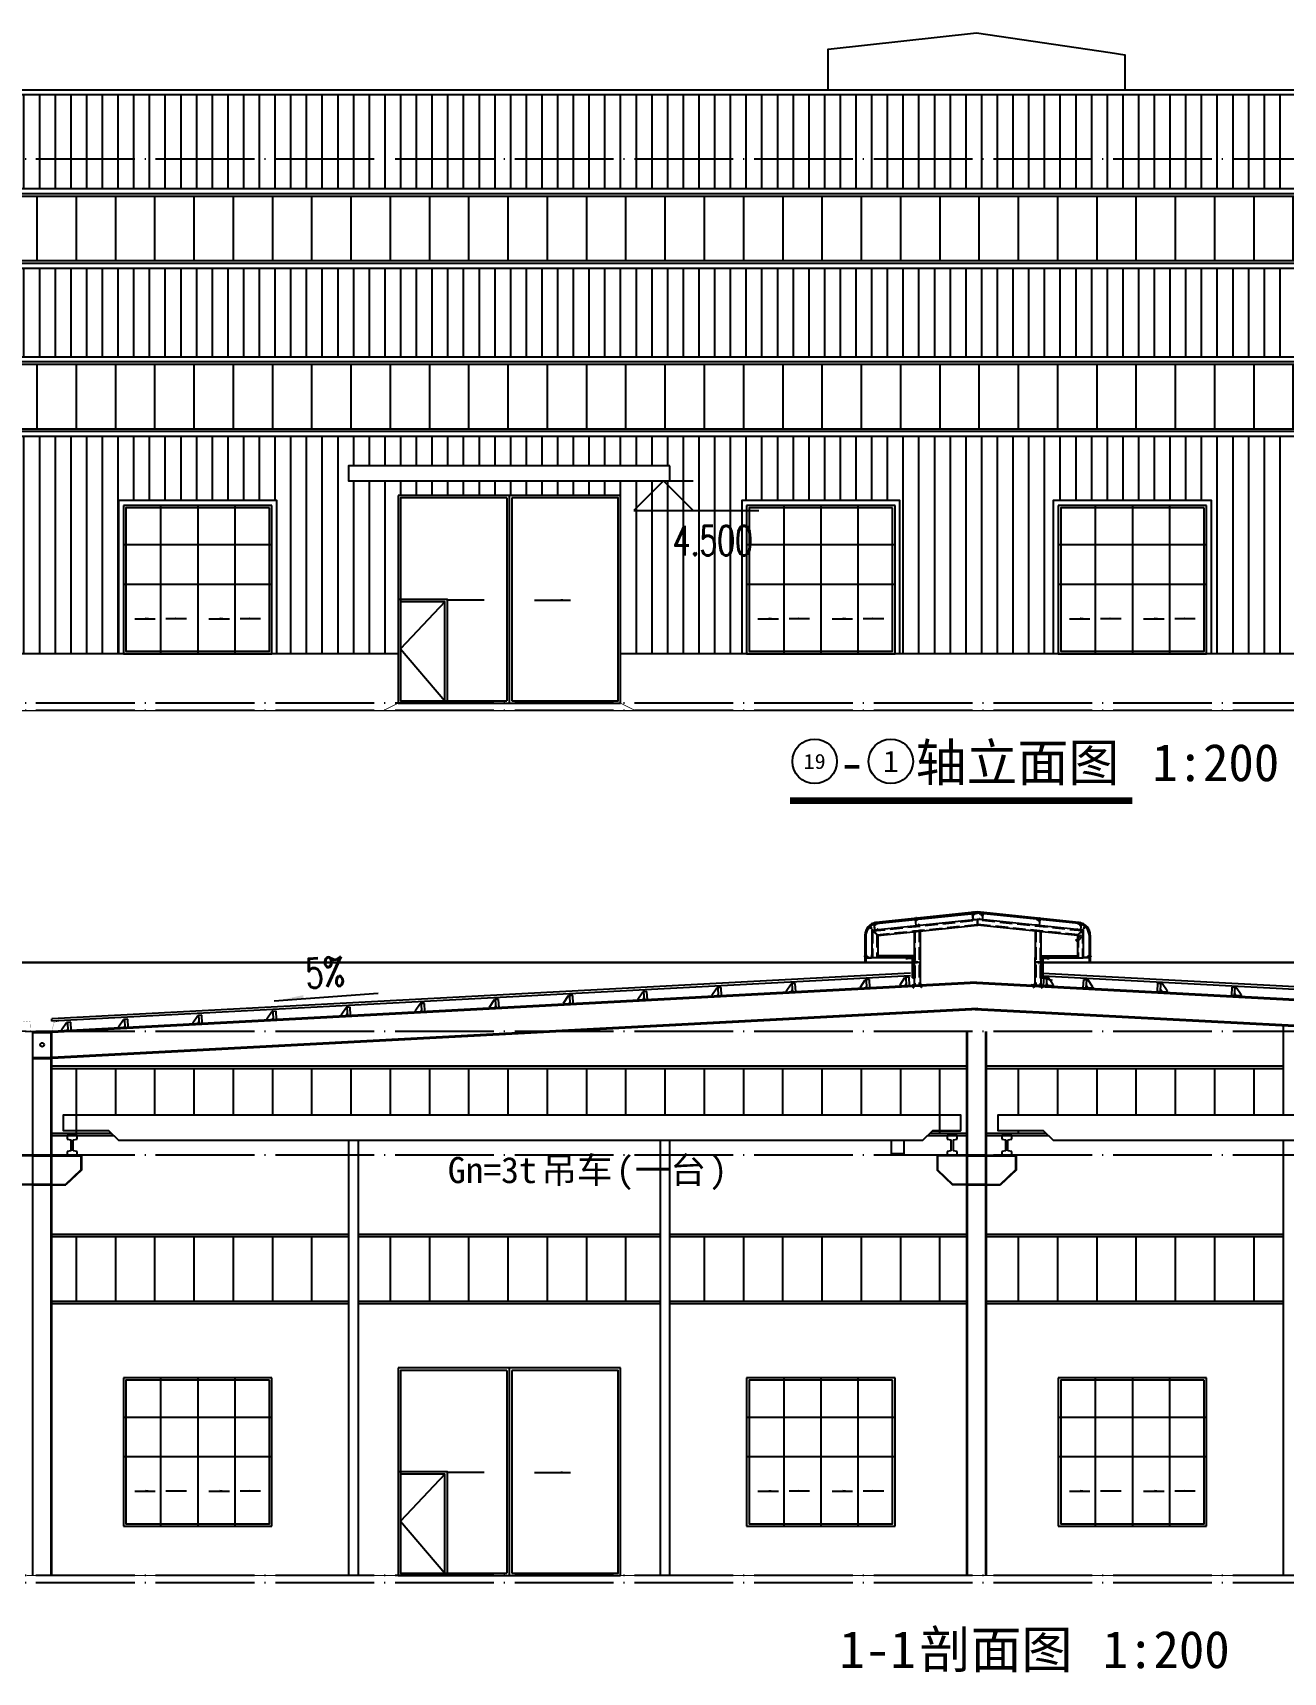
# Model space of a CAD drawing. Extents: x -21908402 to 2288787, y 79687 to 5079726.
# Drawn here: x 2148630 to 2173914, y 140908 to 174062 of the extents above; entities that cross this region are included whole.
import ezdxf
from ezdxf.enums import TextEntityAlignment as Align

# ---------------------------------------------------------------- set-up
doc = ezdxf.new("R2010")
doc.units = 0
doc.header["$LTSCALE"] = 1000
for name, pattern in [('DASH', [0.35, 0.25, -0.1]), ('DASHDOT2', [0.5, 0.3, -0.1, 0, -0.1]), ('DOTE', [2.42, 2, -0.2, 0.02, -0.2]), ('HIDDEN2', [4.7625, 3.175, -1.5875])]:
    doc.linetypes.add(name, pattern=pattern)
doc.layers.get('0').update_dxf_attribs({"linetype": 'CONTINUOUS'})
for name, color, linetype in [('COLUMN', 9, 'CONTINUOUS'), ('DIM_ELEV', 3, 'CONTINUOUS'), ('DIM_SYMB', 3, 'CONTINUOUS'), ('DOTE', 1, 'DOTE'), ('E_LINE', 7, 'CONTINUOUS'), ('PUB_TEXT', 7, 'CONTINUOUS'), ('WINDOW', 94, 'CONTINUOUS'), ('填充', 8, 'CONTINUOUS'), ('彩板', 134, 'CONTINUOUS'), ('拉杆', 5, 'CONTINUOUS'), ('支座', 150, 'CONTINUOUS'), ('文字', 153, 'CONTINUOUS'), ('檩条', 4, 'CONTINUOUS'), ('窗', 144, 'CONTINUOUS'), ('自攻钉', 2, 'CONTINUOUS'), ('螺栓', 211, 'CONTINUOUS'), ('辅助线', 3, 'CONTINUOUS'), ('钢柱', 4, 'CONTINUOUS'), ('钢梁', 3, 'CONTINUOUS')]:
    doc.layers.add(name, color=color, linetype=linetype)
doc.styles.add('_TCH_DIM', font='SIMPLEX', dxfattribs={"bigfont": 'GBCBIG'})
doc.styles.add('_TCH_DYN', font='')
doc.styles.get("Standard").update_dxf_attribs({"font": 'tssdeng.shx', "width": 0.7, "bigfont": 'hztxt.shx'})
doc.styles.add('TSSD_DIMENSION', font='txt.shx', dxfattribs={"width": 0.7, "bigfont": 'hztxt.shx'})
doc.styles.get('_TCH_DYN').set_extended_font_data('SimSun')
pattern_1 = [(135, (-100780.8598, -23111.6093), (-2.65165043, -2.65165043), [])]

# ---------------------------------------------------------------- blocks, each defined once
blk = doc.blocks.new('HHGG')
at = {"layer": 'DIM_SYMB'}
for points in [[(2153849, 173678), (2153649, 173678), (2153649, 173704)], [(2154063, 173678), (2154263, 173678), (2154263, 173704)], [(2155349, 173678), (2155149, 173678), (2155149, 173704)], [(2155563, 173678), (2155763, 173678), (2155763, 173704)]]:
    blk.add_hatch(color=256, dxfattribs=at).paths.add_polyline_path(points)
for points in [[(2153434, 173678), (2153849, 173678)], [(2154478, 173678), (2154063, 173678)], [(2154934, 173678), (2155349, 173678)], [(2155978, 173678), (2155563, 173678)]]:
    blk.add_lwpolyline(points, dxfattribs=at)
at = {"layer": 'WINDOW'}
for p, q in [((2153206, 175969), (2156206, 175969)), ((2153206, 172969), (2153206, 175969)), ((2153956, 175969), (2153956, 172969)), ((2154706, 175969), (2154706, 172969)), ((2155456, 175969), (2155456, 172969)), ((2156206, 175969), (2156206, 172969)), ((2153206, 175169), (2156206, 175169)), ((2153206, 174369), (2156206, 174369)), ((2156206, 172969), (2153206, 172969))]:
    blk.add_line(p, q, dxfattribs=at)
blk.add_lwpolyline([(2153256, 175919), (2156156, 175919), (2156156, 173019), (2153256, 173019)], close=True, dxfattribs=at)
blk = doc.blocks.new('M4542')
at = {"layer": 'DIM_SYMB'}
for points in [[(2318366, 166331), (2318566, 166331), (2318566, 166357)], [(2320839, 166331), (2320639, 166331), (2320639, 166357)]]:
    blk.add_hatch(color=256, dxfattribs=at).paths.add_polyline_path(points)
blk.add_lwpolyline([(2318303, 166297), (2317403, 165349), (2318303, 164297)])
for points in [[(2319094, 166331), (2318366, 166331)], [(2320111, 166331), (2320839, 166331)]]:
    blk.add_lwpolyline(points, dxfattribs=at)
at = {"layer": 'WINDOW'}
for p, q in [((2321853, 168447), (2317353, 168447)), ((2317353, 168447), (2317353, 164247)), ((2319603, 168447), (2319603, 164247)), ((2321853, 164247), (2321853, 168447)), ((2319553, 168397), (2319553, 164297)), ((2319653, 168397), (2319653, 164297)), ((2317353, 164247), (2321853, 164247))]:
    blk.add_line(p, q, dxfattribs=at)
for points in [[(2319553, 168397), (2317403, 168397), (2317403, 164297), (2319553, 164297)], [(2319653, 164297), (2321803, 164297), (2321803, 168397), (2319653, 168397)]]:
    blk.add_lwpolyline(points, dxfattribs=at)
for points in [[(2317353, 164247), (2318353, 164247), (2318353, 166347), (2317353, 166347)], [(2317403, 164297), (2318303, 164297), (2318303, 166297), (2317403, 166297)]]:
    blk.add_lwpolyline(points, close=True, dxfattribs=at)
blk = doc.blocks.new('螺栓')
at = {"layer": '螺栓'}
h = blk.add_hatch(dxfattribs=at)
h.set_pattern_fill('ANSI31', color=256, scale=30, angle=90, style=0)
h.set_pattern_definition(pattern_1)
h.paths.add_polyline_path([(43, 21), (49, 21), (62, 30), (43, 30)])
h = blk.add_hatch(dxfattribs=at)
h.set_pattern_fill('ANSI31', color=256, scale=30, angle=90, style=0)
h.set_pattern_definition(pattern_1)
h.paths.add_polyline_path([(43, 0), (43, -21), (49, -21), (62, -30), (172, -30), (172, 0)])
h.paths.add_polyline_path([(172, 0), (172, 30), (62, 30), (49, 21), (43, 21), (43, 0)])
h = blk.add_hatch(dxfattribs=at)
h.set_pattern_fill('ANSI31', color=256, scale=30, angle=90, style=0)
h.set_pattern_definition(pattern_1)
h.paths.add_polyline_path([(49, -21), (43, -21), (43, -30), (62, -30)])
at = {"layer": '螺栓', "color": 1, "linetype": 'DASHDOT2'}
blk.add_line((256, 0), (-89, 0), dxfattribs=at)
at = {"layer": '螺栓', "color": 3}
for p, q in [((-62, 30), (-71, 21)), ((-71, -21), (-71, 21)), ((-62, 30), (-62, -30)), ((0, 30), (-62, 30)), ((0, -51), (0, 51)), ((9, 60), (38, 60)), ((9, 30), (38, 30)), ((38, -60), (38, 60)), ((38, 45), (40, 45)), ((43, -42), (43, 42)), ((49, 21), (62, 30)), ((172, -42), (172, 42)), ((177, 45), (175, 45)), ((177, -60), (177, 60)), ((206, 60), (177, 60)), ((206, 30), (177, 30)), ((215, -51), (215, 51)), ((-71, -21), (-62, -30)), ((0, -30), (-62, -30)), ((9, -30), (38, -30)), ((9, -60), (38, -60)), ((38, -45), (40, -45)), ((49, -21), (62, -30)), ((177, -45), (175, -45)), ((206, -30), (177, -30)), ((206, -60), (177, -60))]:
    blk.add_line(p, q, dxfattribs=at)
at = {"layer": '螺栓', "color": 3, "linetype": 'HIDDEN2'}
for p, q in [((49, 21), (-62, 21)), ((49, -21), (-62, -21))]:
    blk.add_line(p, q, dxfattribs=at)
at = {"layer": '螺栓', "color": 132}
for p, q in [((172, 30), (9, 30)), ((172, -30), (9, -30))]:
    blk.add_line(p, q, dxfattribs=at)
at = {"layer": '螺栓', "color": 3}
for centre, radius, start, end in [((9, 51), 9, 90, 180), ((9, 39), 9, 180, 270), ((9, 21), 9, 90, 180), ((40, 42), 3, 0, 90), ((175, 42), 3, 90, 180), ((206, 51), 9, 0, 90), ((206, 39), 9, 270, 0), ((206, 21), 9, 0, 90), ((9, -21), 9, 180, 270), ((9, -39), 9, 90, 180), ((9, -51), 9, 180, 270), ((40, -42), 3, 270, 0), ((175, -42), 3, 180, 270), ((206, -21), 9, 270, 0), ((206, -39), 9, 0, 90), ((206, -51), 9, 270, 0)]:
    blk.add_arc(centre, radius, start, end, dxfattribs=at)
at = {"layer": '螺栓', "color": 3, "text_generation_flag": 4, "flags": 9}
for tag in ['YSIZE', 'XSIZE']:
    blk.add_attdef(tag, (177, 0), '', height=1.5, rotation=180, dxfattribs=at)
blk = doc.blocks.new('C150')
for p, q in [((0, 143), (0, 7)), ((2, 143), (2, 7)), ((7, 150), (68, 150)), ((7, 148), (68, 148)), ((7, 2), (68, 2)), ((7, 0), (68, 0)), ((73, 143), (73, 130)), ((73, 130), (75, 130)), ((73, 20), (73, 7)), ((73, 20), (75, 20)), ((75, 143), (75, 130)), ((75, 20), (75, 7))]:
    blk.add_line(p, q)
for centre, radius, start, end in [((7, 143), 7, 90, 180), ((7, 7), 7, 180, 270), ((7, 143), 5, 90, 180), ((7, 7), 5, 180, 270), ((68, 143), 7, 0, 90), ((68, 143), 5, 0, 90), ((68, 7), 7, 270, 0), ((68, 7), 5, 270, 0)]:
    blk.add_arc(centre, radius, start, end)
blk = doc.blocks.new('自攻钉')
at = {"layer": '自攻钉'}
for p, q in [((-63, 13), (-63, 0)), ((63, 13), (-63, 13)), ((-63, 0), (63, 0)), ((-51, 57), (-51, 13)), ((51, 57), (-51, 57)), ((-25, 13), (-25, 57)), ((-25, 0), (-25, -81)), ((25, 57), (25, 13)), ((25, 0), (25, -81)), ((51, 13), (51, 57)), ((63, 0), (63, 13)), ((-25, -81), (-19, -87)), ((-19, -87), (-25, -94)), ((-25, -94), (-19, -100)), ((-19, -100), (-25, -106)), ((-25, -106), (-19, -113)), ((-19, -113), (-25, -119)), ((-25, -119), (-19, -125)), ((-19, -125), (-25, -132)), ((-25, -132), (-19, -138)), ((-19, -138), (-25, -144)), ((-25, -144), (-19, -151)), ((-19, -151), (-25, -157)), ((-25, -157), (-19, -163)), ((-19, -163), (-25, -170)), ((-25, -170), (-19, -176)), ((-19, -176), (-25, -182)), ((-25, -182), (-19, -189)), ((-19, -189), (-25, -195)), ((-25, -195), (-19, -201)), ((-19, -201), (-25, -208)), ((-25, -208), (-19, -214)), ((-19, -214), (-25, -220)), ((-25, -220), (-19, -227)), ((-19, -227), (-25, -233)), ((-25, -233), (-19, -239)), ((-19, -239), (-25, -246)), ((-25, -246), (-19, -252)), ((-19, -252), (-25, -258)), ((-25, -258), (-19, -265)), ((-19, -265), (-25, -271)), ((-25, -271), (-19, -277)), ((-19, -277), (-25, -284)), ((-25, -284), (-19, -290)), ((-19, -290), (-25, -296)), ((-25, -296), (-19, -303)), ((-19, -303), (-25, -309)), ((-25, -309), (-19, -315)), ((-19, -315), (-25, -322)), ((-25, -322), (-19, -328)), ((-19, -328), (-25, -334)), ((-25, -334), (-19, -341)), ((-19, -341), (-25, -347)), ((-25, -347), (-19, -353)), ((-19, -353), (-25, -360)), ((-25, -360), (-19, -366)), ((-19, -366), (-25, -372)), ((-25, -372), (-19, -379)), ((-19, -379), (-25, -385)), ((-25, -385), (-19, -391)), ((-19, -391), (-25, -398)), ((-25, -398), (-19, -404)), ((-19, -404), (-25, -410)), ((-25, -410), (-19, -417)), ((-19, -417), (-25, -423)), ((-25, -423), (-19, -429)), ((-19, -429), (-25, -436)), ((-25, -436), (-19, -442)), ((-19, -442), (-25, -448)), ((-25, -448), (-19, -455)), ((-19, -455), (-25, -461)), ((-25, -461), (-19, -467)), ((-19, -467), (-25, -473)), ((-25, -473), (-19, -480)), ((-19, -480), (-25, -486)), ((-25, -486), (-19, -492)), ((-19, -492), (-25, -499)), ((0, -526), (-25, -499)), ((0, -526), (25, -499)), ((25, -81), (19, -87)), ((19, -87), (25, -94)), ((25, -94), (19, -100)), ((19, -100), (25, -106)), ((25, -106), (19, -113)), ((19, -113), (25, -119)), ((25, -119), (19, -125)), ((19, -125), (25, -132)), ((25, -132), (19, -138)), ((19, -138), (25, -144)), ((25, -144), (19, -151)), ((19, -151), (25, -157)), ((25, -157), (19, -163)), ((19, -163), (25, -170)), ((25, -170), (19, -176)), ((19, -176), (25, -182)), ((25, -182), (19, -189)), ((19, -189), (25, -195)), ((25, -195), (19, -201)), ((19, -201), (25, -208)), ((25, -208), (19, -214)), ((19, -214), (25, -220)), ((25, -220), (19, -227)), ((19, -227), (25, -233)), ((25, -233), (19, -239)), ((19, -239), (25, -246)), ((25, -246), (19, -252)), ((19, -252), (25, -258)), ((25, -258), (19, -265)), ((19, -265), (25, -271)), ((25, -271), (19, -277)), ((19, -277), (25, -284)), ((25, -284), (19, -290)), ((19, -290), (25, -296)), ((25, -296), (19, -303)), ((19, -303), (25, -309)), ((25, -309), (19, -315)), ((19, -315), (25, -322)), ((25, -322), (19, -328)), ((19, -328), (25, -334)), ((25, -334), (19, -341)), ((19, -341), (25, -347)), ((25, -347), (19, -353)), ((19, -353), (25, -360)), ((25, -360), (19, -366)), ((19, -366), (25, -372)), ((25, -372), (19, -379)), ((19, -379), (25, -385)), ((25, -385), (19, -391)), ((19, -391), (25, -398)), ((25, -398), (19, -404)), ((19, -404), (25, -410)), ((25, -410), (19, -417)), ((19, -417), (25, -423)), ((25, -423), (19, -429)), ((19, -429), (25, -436)), ((25, -436), (19, -442)), ((19, -442), (25, -448)), ((25, -448), (19, -455)), ((19, -455), (25, -461)), ((25, -461), (19, -467)), ((19, -467), (25, -473)), ((25, -473), (19, -480)), ((19, -480), (25, -486)), ((25, -486), (19, -492)), ((19, -492), (25, -499))]:
    blk.add_line(p, q, dxfattribs=at)
at = {"layer": '自攻钉', "color": 1}
for p, q in [((-25, -94), (25, -94)), ((-25, -106), (25, -106)), ((-25, -119), (25, -119)), ((-25, -132), (25, -132)), ((-25, -144), (25, -144)), ((-25, -157), (25, -157)), ((-25, -170), (25, -170)), ((-25, -182), (25, -182)), ((-25, -195), (25, -195)), ((-25, -208), (25, -208)), ((-25, -220), (25, -220)), ((-25, -233), (25, -233)), ((-25, -246), (25, -246)), ((-25, -258), (25, -258)), ((-25, -271), (25, -271)), ((-25, -284), (25, -284)), ((-25, -296), (25, -296)), ((-25, -309), (25, -309)), ((-25, -322), (25, -322)), ((-25, -334), (25, -334)), ((-25, -347), (25, -347)), ((-25, -360), (25, -360)), ((-25, -372), (25, -372)), ((-25, -385), (25, -385)), ((-25, -398), (25, -398)), ((-25, -410), (25, -410)), ((-25, -423), (25, -423)), ((-25, -436), (25, -436)), ((-25, -448), (25, -448)), ((-25, -461), (25, -461)), ((-25, -473), (25, -473)), ((-25, -486), (25, -486)), ((-25, -499), (25, -499)), ((-19, -87), (19, -87)), ((-19, -100), (19, -100)), ((-19, -113), (19, -113)), ((-19, -125), (19, -125)), ((-19, -138), (19, -138)), ((-19, -151), (19, -151)), ((-19, -163), (19, -163)), ((-19, -176), (19, -176)), ((-19, -189), (19, -189)), ((-19, -201), (19, -201)), ((-19, -214), (19, -214)), ((-19, -227), (19, -227)), ((-19, -239), (19, -239)), ((-19, -252), (19, -252)), ((-19, -265), (19, -265)), ((-19, -277), (19, -277)), ((-19, -290), (19, -290)), ((-19, -303), (19, -303)), ((-19, -315), (19, -315)), ((-19, -328), (19, -328)), ((-19, -341), (19, -341)), ((-19, -353), (19, -353)), ((-19, -366), (19, -366)), ((-19, -379), (19, -379)), ((-19, -391), (19, -391)), ((-19, -404), (19, -404)), ((-19, -417), (19, -417)), ((-19, -429), (19, -429)), ((-19, -442), (19, -442)), ((-19, -455), (19, -455)), ((-19, -467), (19, -467)), ((-19, -480), (19, -480)), ((-19, -492), (19, -492)), ((0, -526), (-16, -499)), ((0, -526), (-7, -499)), ((0, -526), (7, -499)), ((0, -526), (16, -499))]:
    blk.add_line(p, q, dxfattribs=at)
at = {"layer": '自攻钉'}
for centre, start, end in [((-44, 38), 0, 90), ((44, 38), 90, 180)]:
    blk.add_arc(centre, 19, start, end, dxfattribs=at)
blk = doc.blocks.new('_OPEN30')
at = {"color": 0, "linetype": 'BYBLOCK'}
for p, q in [((-1, 0.27), (0, 0)), ((0, 0), (-1, -0.27)), ((0, 0), (-1, 0))]:
    blk.add_line(p, q, dxfattribs=at)
blk = doc.blocks.new('GHH')
for points in [[(1638125, -2313633), (1638125, -2313612), (1638233, -2313612), (1638234, -2314003)], [(1640934, -2313633), (1640934, -2313612), (1640827, -2313612), (1640825, -2314003)], [(1640827, -2313612), (1640861, -2313612), (1640934, -2313612), (1640934, -2313633)]]:
    blk.add_lwpolyline(points)
at = {"color": 0, "linetype": 'BYBLOCK', "ltscale": 50}
for p in [(1637390, -2312984), (1641669, -2312984)]:
    blk.add_point(p, dxfattribs=at)
at = {"layer": '彩板'}
for p, q in [((1637517, -2312901), (1639530, -2312693)), ((1637520, -2312924), (1639530, -2312717)), ((1641542, -2312901), (1639530, -2312693)), ((1641539, -2312924), (1639530, -2312717)), ((1637291, -2313156), (1637291, -2313680)), ((1637315, -2313049), (1637315, -2313680)), ((1641745, -2313049), (1641745, -2313680)), ((1641768, -2313156), (1641768, -2313680)), ((1637291, -2313680), (1637315, -2313680)), ((1641768, -2313680), (1641745, -2313680)), ((1638254, -2314003), (1638254, -2314018)), ((1640806, -2314003), (1640806, -2314018))]:
    blk.add_line(p, q, dxfattribs=at)
at = {"layer": '彩板', "color": 101}
for p, q in [((1638271, -2313686), (1638234, -2314003)), ((1638346, -2313686), (1638271, -2313686)), ((1638344, -2313705), (1638344, -2313705)), ((1638344, -2313705), (1638344, -2313705)), ((1640714, -2313686), (1640789, -2313686)), ((1640715, -2313705), (1640715, -2313705)), ((1640715, -2313705), (1640715, -2313705)), ((1640827, -2313604), (1640825, -2314003)), ((1640825, -2314003), (1641010, -2314045))]:
    blk.add_line(p, q, dxfattribs=at)
at = {"layer": '彩板'}
for centre, radius, start, end in [((1637548, -2313156), 256, 96.8428, 180), ((1637548, -2313156), 233, 96.8428, 180), ((1641511, -2313156), 233, 0, 83.1572), ((1641511, -2313156), 233, 0, 83.1572), ((1641511, -2313156), 256, 0, 83.1572), ((1641511, -2313156), 256, 0, 83.1572)]:
    blk.add_arc(centre, radius, start, end, dxfattribs=at)
at = {"layer": '拉杆'}
for p, q in [((1637834, -2314173), (1637835, -2314173)), ((1637835, -2314173), (1637838, -2314173)), ((1637838, -2314172), (1637838, -2314173)), ((1637840, -2314172), (1637841, -2314173)), ((1637841, -2314173), (1637844, -2314172)), ((1637844, -2314172), (1637844, -2314172)), ((1641215, -2314172), (1641216, -2314172)), ((1641218, -2314173), (1641216, -2314172)), ((1641219, -2314172), (1641218, -2314173)), ((1641221, -2314172), (1641222, -2314173)), ((1641224, -2314173), (1641222, -2314173)), ((1641225, -2314173), (1641224, -2314173))]:
    blk.add_line(p, q, dxfattribs=at)
at = {"layer": '支座'}
for points in [[(1638459, -2314155), (1638202, -2314171), (1638202, -2314157), (1638459, -2314141), (1638459, -2314155)], [(1640600, -2314155), (1640857, -2314171), (1640857, -2314157), (1640600, -2314141), (1640600, -2314155)]]:
    blk.add_lwpolyline(points, close=True, dxfattribs=at)
at = {"layer": '窗', "ltscale": 0.1}
for q in [(1637517, -2312901), (1641542, -2312901)]:
    blk.add_line((1639530, -2312693), q, dxfattribs=at)
at = {"layer": '辅助线'}
for p, q in [((1637548, -2313156), (1637421, -2313019)), ((1641511, -2313156), (1641638, -2313019))]:
    blk.add_line(p, q, dxfattribs=at)
at = {"layer": '钢柱'}
for p, q in [((1638272, -2313056), (1638272, -2314153)), ((1638388, -2313042), (1638389, -2314145)), ((1640671, -2313042), (1640670, -2314145)), ((1640788, -2313056), (1640788, -2314153))]:
    blk.add_line(p, q, dxfattribs=at)
at = {"layer": '钢柱', "linetype": 'DASH'}
for p, q in [((1638287, -2313054), (1638287, -2314152)), ((1638373, -2313044), (1638373, -2314146)), ((1640687, -2313044), (1640686, -2314146)), ((1640772, -2313054), (1640772, -2314152))]:
    blk.add_line(p, q, dxfattribs=at)
at = {"layer": '钢梁'}
for p, q in [((1637431, -2313056), (1639530, -2312838)), ((1641628, -2313056), (1639530, -2312838)), ((1639530, -2312838), (1639530, -2312955)), ((1639530, -2312955), (1639530, -2312838)), ((1639530, -2312955), (1639530, -2312838)), ((1637431, -2313056), (1637431, -2313603)), ((1637548, -2313160), (1637431, -2313056)), ((1637548, -2313160), (1639530, -2312955)), ((1637548, -2313160), (1637548, -2313603)), ((1641511, -2313160), (1639530, -2312955)), ((1641511, -2313160), (1641628, -2313056)), ((1641511, -2313160), (1641511, -2313603)), ((1641628, -2313056), (1641628, -2313603)), ((1637548, -2313603), (1637431, -2313603)), ((1638272, -2313564), (1637548, -2313564)), ((1638272, -2313605), (1637548, -2313603)), ((1638272, -2313605), (1637645, -2313603)), ((1640788, -2313564), (1641511, -2313564)), ((1640788, -2313605), (1641511, -2313603)), ((1640788, -2313605), (1641514, -2313603)), ((1641511, -2313603), (1641628, -2313603))]:
    blk.add_line(p, q, dxfattribs=at)
at = {"layer": '钢梁', "linetype": 'DASH'}
for p, q in [((1637447, -2313070), (1639530, -2312853)), ((1641612, -2313070), (1639530, -2312853)), ((1637447, -2313070), (1637447, -2313603)), ((1637532, -2313146), (1639530, -2312939)), ((1637532, -2313146), (1637532, -2313603)), ((1641527, -2313146), (1639530, -2312939)), ((1641527, -2313146), (1641527, -2313603)), ((1641612, -2313070), (1641612, -2313603)), ((1638272, -2313594), (1637548, -2313594)), ((1640788, -2313594), (1641511, -2313594))]:
    blk.add_line(p, q, dxfattribs=at)
for p in [(1637548, -2313156), (1639530, -2312955), (1641511, -2313156)]:
    blk.add_point(p, dxfattribs=at)
at = {"layer": '檩条', "ltscale": 50, "yscale": 0.7710029217414558, "zscale": 0.771002921304}
for p, xscale, rotation in [((1638306, -2312958), 0.771002921592354, 6.842773414005274), ((1639439, -2312849), 0.771002921592354, 6.842773414005274), ((1637486, -2313049), 0.771002921592354, 6.842773414005274), ((1637431, -2313601), 0.7710029217414558, 90), ((1641629, -2313601), -0.7710029217414558, 270), ((1640672, -2313689), 0.7710029217414558, 270)]:
    blk.add_blockref('C150', p, dxfattribs=dict(at, xscale=xscale, rotation=rotation))
at = {"layer": '檩条', "ltscale": 50, "extrusion": (0, 0, -1), "yscale": 0.7710029217414558, "zscale": -0.771002921304}
for p, xscale, rotation in [((-1639620, -2312849), 0.771002921592354, 6.842773414005274), ((-1640755, -2312960), 0.771002921592354, 6.842773414005275), ((-1641573, -2313049), 0.771002921592354, 6.842773414005274), ((-1641629, -2313601), 0.7710029217414558, 90), ((-1638387, -2313689), 0.7710029217414558, 270)]:
    blk.add_blockref('C150', p, dxfattribs=dict(at, xscale=xscale, rotation=rotation))
at = {"layer": '自攻钉', "yscale": 0.1087799998931587, "zscale": 0.10878}
for p, xscale, rotation in [((1638311, -2312813), 0.1087800001548942, 4.884019696281012), ((1639444, -2312705), 0.1087800001548942, 4.884019696281012), ((1637491, -2312905), 0.1087800001548942, 4.884019696281012), ((1637290, -2313573), 0.1087799998931587, 90), ((1641770, -2313573), -0.1087799998931587, 270)]:
    blk.add_blockref('自攻钉', p, dxfattribs=dict(at, xscale=xscale, rotation=rotation))
at = {"layer": '自攻钉', "extrusion": (0, 0, -1), "yscale": 0.1087799998931587, "zscale": -0.10878}
for p, xscale, rotation in [((-1639615, -2312705), 0.1087800001548942, 4.884019696281012), ((-1640750, -2312816), 0.1087800001548942, 4.884019696281012), ((-1641568, -2312905), 0.1087800001548942, 4.884019696281012), ((-1641770, -2313573), 0.1087799998931587, 90)]:
    blk.add_blockref('自攻钉', p, dxfattribs=dict(at, xscale=xscale, rotation=rotation))
at = {"layer": '自攻钉', "xscale": 0.05438999994657934, "yscale": 0.05439000017940998, "zscale": 0.05438999999999992}
blk.add_blockref('自攻钉', (1638310, -2313686), dxfattribs=at)
at = {"layer": '自攻钉', "extrusion": (0, 0, -1), "xscale": 0.05438999994657934, "yscale": 0.05439000017940998, "zscale": -0.05438999999999992}
blk.add_blockref('自攻钉', (-1640749, -2313686), dxfattribs=at)
at = {"layer": '螺栓', "xscale": 0.1864800001462019, "yscale": 0.1864800001494586, "zscale": 0.1864799999999998, "rotation": 94.92614136749906}
for p in [(1638255, -2314187), (1638412, -2314176)]:
    blk.add_blockref('螺栓', p, dxfattribs=at)
at = {"layer": '螺栓', "extrusion": (0, 0, -1), "xscale": 0.1864800001462019, "yscale": 0.1864800001494586, "zscale": -0.1864799999999998, "rotation": 94.92614136749906}
for p in [(-1640647, -2314176), (-1640805, -2314187)]:
    blk.add_blockref('螺栓', p, dxfattribs=at)
at = {"layer": '辅助线', "xscale": 46.62000001405153, "yscale": 46.6200000140816, "zscale": 46.62, "rotation": 132.6752346925294}
blk.add_blockref('_OPEN30', (1637390, -2312984), dxfattribs=at)
at = {"layer": '辅助线', "extrusion": (0, 0, -1), "xscale": 46.62000001405153, "yscale": 46.6200000140816, "zscale": -46.62, "rotation": 132.6752346925294}
blk.add_blockref('_OPEN30', (-1641669, -2312984), dxfattribs=at)
at = {"layer": '文字', "style": 'TSSD_DIMENSION', "oblique": 360, "width": 0.7}
blk.add_text('R300', height=52.4, rotation=47.3248, dxfattribs=at).set_placement((1641508, -2313296))
blk = doc.blocks.new('GHJK')
at = {"color": 3}
for p, q in [((899937, 99419), (900937, 99419)), ((899937, 99409), (900937, 99409)), ((899937, 98829), (900621, 98829)), ((899937, 98819), (900621, 98819))]:
    blk.add_line(p, q, dxfattribs=at)
for points in [[(900927, 99419), (900927, 99124), (900615, 98827)], [(900937, 99419), (900937, 99119), (900621, 98819)]]:
    blk.add_lwpolyline(points, dxfattribs=at)
blk = doc.blocks.new('14567')
at = {"color": 2}
for p, q in [((1686726, -2189448), (1686796, -2189448)), ((1686726, -2189588), (1686726, -2189448)), ((1686776, -2189588), (1686776, -2189448)), ((1686886, -2189568), (1686796, -2189448)), ((1686886, -2189588), (1686726, -2189588)), ((1686803, -2189588), (1686776, -2189552)), ((1686886, -2189568), (1686886, -2189588))]:
    blk.add_line(p, q, dxfattribs=at)

msp = doc.modelspace()

# ---------------------------------------------------------------- hatches: boundary and pattern name
at = {"layer": 'DIM_SYMB'}
msp.add_hatch(color=256, dxfattribs=at).paths.add_polyline_path([(2153508.5, 154475.6), (2154106.8, 154520.7), (2154100.8, 154600.5)])
at = {"layer": 'WINDOW'}
h = msp.add_hatch(dxfattribs=at)
h.set_pattern_fill('ANSI31', color=256, scale=500, angle=45, style=0)
h.set_pattern_definition([(90, (4345024.3, 18666.4), (793.75, 2e-13), [])])
h.paths.add_polyline_path([(2222864.3, 170754.1), (2112564.3, 170754.1), (2112564.3, 169454.1), (2222864.3, 169454.1)])
h = msp.add_hatch(dxfattribs=at)
h.set_pattern_fill('ANSI31', color=256, scale=500, angle=45, style=0)
h.set_pattern_definition([(90, (4345024.3, 15266.4), (793.75, 2e-13), [])])
h.paths.add_polyline_path([(2222864.3, 167354.1), (2112564.3, 167354.1), (2112564.3, 166054.1), (2222864.3, 166054.1)])
at = {"layer": '填充'}
h = msp.add_hatch(dxfattribs=at)
h.set_pattern_fill('ANSI31', color=256, scale=200, angle=45, style=0)
h.set_pattern_definition([(90, (-9595.74, 0), (-317.5, 3e-14), [])])
h.paths.add_polyline_path([(2223014.3, 170904.1), (2223014.3, 170254.4), (2223851.6, 170254.4), (2223851.6, 172804.1), (2184600.3, 172804.1), (2184600.3, 172015.8, -1), (2184600.3, 171955.8, -1), (2184600.3, 172015.8), (2184600.3, 172804.1), (2111577, 172804.1), (2111577, 170254.4), (2112414.3, 170254.4), (2112414.3, 170904.1)])
h.paths.add_polyline_path([(2223014.3, 167504.1), (2223014.3, 166607.4), (2223851.6, 166607.4), (2223851.6, 170254.4), (2223014.3, 170254.4), (2223014.3, 169304.1), (2112414.3, 169304.1), (2112414.3, 170254.4), (2111577, 170254.4), (2111577, 166607.4), (2112414.3, 166607.4), (2112414.3, 167504.1)])
h.paths.add_polyline_path([(2181864.3, 164604.1), (2185064.3, 164604.1), (2185064.3, 161504.1), (2188164.3, 161504.1), (2188164.3, 164604.1), (2191364.3, 164604.1), (2191364.3, 161504.1), (2193814.5, 161504.1), (2193814.5, 164704.1), (2198314.5, 164704.1), (2198314.5, 161504.1), (2200764.3, 161504.1), (2200764.3, 164604.1), (2203964.3, 164604.1), (2203964.3, 161504.1), (2207064.3, 161504.1), (2207064.3, 164604.1), (2210264.3, 164604.1), (2210264.3, 161504.1), (2212714.5, 161504.1), (2212714.5, 164704.1), (2217214.5, 164704.1), (2217214.5, 161504.1), (2219814.3, 161504.1), (2219814.3, 164604.1), (2223014.3, 164604.1), (2223014.3, 161504.1), (2224814.3, 161504.1), (2224814.3, 166607.4), (2224481.6, 166607.4), (2224481.6, 162224.1), (2223851.6, 162224.1), (2223851.6, 166607.4), (2223014.3, 166607.4), (2223014.3, 165904.1), (2112414.3, 165904.1), (2112414.3, 166607.4), (2111577, 166607.4), (2111577, 162224.1), (2110947, 162224.1), (2110947, 166607.4), (2110614.3, 166607.4), (2110614.3, 161504.1), (2112414.3, 161504.1), (2112414.3, 164604.1), (2115614.3, 164604.1), (2115614.3, 161504.1), (2118214.5, 161504.1), (2118214.5, 164704.1), (2122714.5, 164704.1), (2122714.5, 161504.1), (2125164.3, 161504.1), (2125164.3, 164604.1), (2128364.3, 164604.1), (2128364.3, 161504.1), (2131464.3, 161504.1), (2131464.3, 164604.1), (2134664.3, 164604.1), (2134664.3, 161504.1), (2137114.5, 161504.1), (2137114.5, 164704.1), (2141614.5, 164704.1), (2141614.5, 161504.1), (2144064.3, 161504.1), (2144064.3, 164604.1), (2147264.3, 164604.1), (2147264.3, 161504.1), (2150364.3, 161504.1), (2150364.3, 164604.1), (2153564.3, 164604.1), (2153564.3, 161504.1), (2156014.5, 161504.1), (2156014.5, 164704.1), (2160514.5, 164704.1), (2160514.5, 161504.1), (2162964.3, 161504.1), (2162964.3, 164604.1), (2166164.3, 164604.1), (2166164.3, 161504.1), (2169264.3, 161504.1), (2169264.3, 164604.1), (2172464.3, 164604.1), (2172464.3, 161504.1), (2174914.5, 161504.1), (2174914.5, 164704.1), (2179414.5, 164704.1), (2179414.5, 161504.1), (2181864.3, 161504.1)])
h.paths.add_polyline_path([(2180414.5, 165004.1), (2173914.5, 165004.1), (2173914.5, 165304.1), (2180414.5, 165304.1)], flags=16)
h.paths.add_polyline_path([(2192814.5, 165004.1), (2192814.5, 165304.1), (2199314.5, 165304.1), (2199314.5, 165004.1)], flags=16)
h.paths.add_polyline_path([(2161514.5, 165004.1), (2155014.5, 165004.1), (2155014.5, 165304.1), (2161514.5, 165304.1)], flags=16)
h.paths.add_polyline_path([(2211714.5, 165004.1), (2211714.5, 165304.1), (2218214.5, 165304.1), (2218214.5, 165004.1)], flags=16)
h.paths.add_polyline_path([(2142614.5, 165004.1), (2136114.5, 165004.1), (2136114.5, 165304.1), (2142614.5, 165304.1)], flags=16)
h.paths.add_polyline_path([(2123714.5, 165004.1), (2117214.5, 165004.1), (2117214.5, 165304.1), (2123714.5, 165304.1)], flags=16)

# ---------------------------------------------------------------- linework, layer by layer
for p, q in [((2224914.3, 172904.1), (2110514.3, 172904.1)), ((2156014.5, 161504.1), (2141614.5, 161504.1)), ((2174914.5, 161504.1), (2160514.5, 161504.1)), ((2131254.5, 155261.8), (2166412.6, 155261.8)), ((2166412.6, 155261.8), (2131254.5, 155261.8)), ((2204174, 155261.8), (2169054.5, 155261.8)), ((2169054.5, 155261.8), (2204174, 155261.8)), ((2149017.1, 154072.8), (2149014.5, 154122.7))]:
    msp.add_line(p, q)
for points in [[(2164714.7, 172904.1), (2164714.7, 173731.4), (2167714.7, 174061.6), (2170414.9, 173660.8), (2170714.7, 173616.3), (2170714.7, 172904.1)], [(2224914.3, 161504.1), (2224914.3, 172904.1), (2110514.3, 172904.1), (2110514.3, 161504.1)], [(2224814.3, 161504.1), (2224814.3, 172804.1), (2110614.3, 172804.1), (2110614.3, 161504.1)]]:
    msp.add_lwpolyline(points)
at = {"const_width": 30}
msp.add_lwpolyline([(2224914.3, 172904.1), (2110514.3, 172904.1), (2110514.3, 160354.1), (2224914.3, 160354.1)], close=True, dxfattribs=at)
at = {"color": 5}
for points in [[(2223014.3, 170904.1), (2112414.3, 170904.1), (2112414.3, 169304.1), (2223014.3, 169304.1)], [(2223014.3, 167504.1), (2112414.3, 167504.1), (2112414.3, 165904.1), (2223014.3, 165904.1)]]:
    msp.add_lwpolyline(points, close=True, dxfattribs=at)
msp.add_lwpolyline([(2161514.5, 165304.1), (2155014.5, 165304.1), (2155014.5, 165004.1), (2161514.5, 165004.1)], close=True)
for points in [[(2153564.3, 161504.1), (2153564.3, 164604.1), (2150364.3, 164604.1), (2150364.3, 161504.1)], [(2166164.3, 161504.1), (2166164.3, 164604.1), (2162964.3, 164604.1), (2162964.3, 161504.1)], [(2172464.3, 161504.1), (2172464.3, 164604.1), (2169264.3, 164604.1), (2169264.3, 161504.1)]]:
    msp.add_lwpolyline(points, dxfattribs=at)
for points, const_width in [([(2160814.5, 160354.1), (2160514.5, 160504.1), (2156014.5, 160504.1), (2155714.5, 160354.1)], 15), ([(2226349.7, 160354.1), (2109014.3, 160354.1)], 30), ([(2148505.1, 142861.8), (2185987.3, 142861.8)], 20)]:
    msp.add_lwpolyline(points, dxfattribs=dict(const_width=const_width))
at = {"color": 1, "const_width": 4}
msp.add_lwpolyline([(2148439.4, 154074.5), (2148578.4, 154059.6), (2148589.4, 153873.7), (2149017, 153872.7), (2149058, 154051.1), (2149160.3, 154068.7)], dxfattribs=at)
at = {"color": 2}
for points in [[(2167386.3, 151857.2), (2166825.2, 151857.2), (2166620.6, 151660), (2150369.4, 151660), (2150164.7, 151857.2), (2149251.5, 151857.2), (2149251.5, 152178.3), (2167386.3, 152178.3), (2167386.3, 151857.2), (2166825.2, 151857.2)], [(2186286.3, 151857.2), (2185725.2, 151857.2), (2185520.6, 151660), (2169269.4, 151660), (2169064.7, 151857.2), (2168151.5, 151857.2), (2168151.5, 152178.3), (2186286.3, 152178.3), (2186286.3, 151857.2), (2185725.2, 151857.2)], [(2166253, 151660), (2165984.3, 151660), (2165984.3, 151397.2), (2166253, 151397.2)]]:
    msp.add_lwpolyline(points, close=True, dxfattribs=at)
msp.add_circle((2148819.3, 153596.3), 40)
at = {"layer": 'COLUMN'}
for p, q in [((2149523.7, 151761.8), (2149323.7, 151761.8)), ((2149323.7, 151761.8), (2149323.7, 151687.4)), ((2149323.7, 151687.4), (2149398.7, 151674.6)), ((2149398.7, 151674.6), (2149398.7, 151449)), ((2149448.7, 151674), (2149523.7, 151686.8)), ((2149448.7, 151449.6), (2149448.7, 151674)), ((2149523.7, 151686.8), (2149523.7, 151761.8)), ((2167319.7, 151761.8), (2167119.7, 151761.8)), ((2167119.7, 151761.8), (2167119.7, 151687.4)), ((2167119.7, 151687.4), (2167194.7, 151674.6)), ((2167194.7, 151674.6), (2167194.7, 151449)), ((2167244.7, 151674), (2167319.7, 151686.8)), ((2167244.7, 151449.6), (2167244.7, 151674)), ((2167319.7, 151686.8), (2167319.7, 151761.8)), ((2168423.7, 151761.8), (2168223.7, 151761.8)), ((2168223.7, 151761.8), (2168223.7, 151687.4)), ((2168223.7, 151687.4), (2168298.7, 151674.6)), ((2168298.7, 151674.6), (2168298.7, 151449)), ((2168348.7, 151674), (2168423.7, 151686.8)), ((2168348.7, 151449.6), (2168348.7, 151674)), ((2168423.7, 151686.8), (2168423.7, 151761.8)), ((2149398.7, 151449), (2149323.7, 151436.2)), ((2149323.7, 151436.2), (2149323.7, 151361.8)), ((2149323.7, 151361.8), (2149523.7, 151361.8)), ((2149523.7, 151436.8), (2149448.7, 151449.6)), ((2149523.7, 151361.8), (2149523.7, 151436.8)), ((2167194.7, 151449), (2167119.7, 151436.2)), ((2167119.7, 151436.2), (2167119.7, 151361.8)), ((2167119.7, 151361.8), (2167319.7, 151361.8)), ((2167319.7, 151436.8), (2167244.7, 151449.6)), ((2167319.7, 151361.8), (2167319.7, 151436.8)), ((2168298.7, 151449), (2168223.7, 151436.2)), ((2168223.7, 151436.2), (2168223.7, 151361.8)), ((2168223.7, 151361.8), (2168423.7, 151361.8)), ((2168423.7, 151436.8), (2168348.7, 151449.6)), ((2168423.7, 151361.8), (2168423.7, 151436.8))]:
    msp.add_line(p, q, dxfattribs=at)
at = {"layer": 'DIM_ELEV'}
for p, q in [((2159984.1, 165004.1), (2161984.1, 165004.1)), ((2161384.1, 165004.1), (2160784.1, 164404.1)), ((2161384.1, 165004.1), (2161984.1, 164404.1)), ((2160784.1, 164404.1), (2163311, 164404.1))]:
    msp.add_line(p, q, dxfattribs=at)
at = {"layer": 'DIM_SYMB', "const_width": 140}
msp.add_lwpolyline([(2163939.6, 158533.3), (2170865.4, 158533.3)], dxfattribs=at)
at = {"layer": 'DIM_SYMB'}
msp.add_lwpolyline([(2155613.6, 154634.2), (2153508.5, 154475.6)], dxfattribs=at)
at = {"layer": 'DOTE'}
for p, q in [((2225714.3, 171504.1), (2109714.3, 171504.1)), ((2225714.3, 160504.1), (2109714.3, 160504.1)), ((2225714.3, 160354.1), (2109714.3, 160354.1)), ((2225714.3, 153861.8), (2109714.3, 153861.8)), ((2225714.3, 151361.8), (2109714.3, 151361.8)), ((2225714.3, 142861.8), (2109714.3, 142861.8)), ((2225714.3, 142711.8), (2109714.3, 142711.8))]:
    msp.add_line(p, q, dxfattribs=at)
at = {"layer": 'E_LINE', "color": 3}
for p, q in [((2129914.3, 154861.8), (2148630.3, 153861.8)), ((2167714.3, 154861.8), (2149014.3, 153861.8)), ((2167715.4, 154841.8), (2149014.3, 153841.8)), ((2167713.2, 154841.8), (2186613.2, 153841.8)), ((2167714.3, 154861.8), (2186614.3, 153861.8)), ((2167742.6, 154332.5), (2149014.3, 153341.6)), ((2167743.7, 154312.6), (2149014.3, 153321.6)), ((2167685.2, 154312.5), (2186414.3, 153321.6)), ((2167686.3, 154332.5), (2186414.3, 153341.6)), ((2148630.3, 142861.8), (2148630.3, 153871.5)), ((2148630.3, 153861.8), (2149014.3, 153861.8)), ((2148630.3, 153841.8), (2149014.3, 153841.8)), ((2148998.3, 142861.8), (2148998.3, 153861.8)), ((2149014.3, 142861.8), (2149014.3, 153861.8)), ((2167514.3, 142861.8), (2167514.3, 153861.8)), ((2167530.3, 142861.8), (2167530.3, 153861.8)), ((2167898.3, 142861.8), (2167898.3, 153861.8)), ((2167914.3, 142861.8), (2167914.3, 153861.8)), ((2148614.3, 153341.6), (2149014.3, 153341.6)), ((2148614.3, 153321.6), (2149014.3, 153321.6))]:
    msp.add_line(p, q, dxfattribs=at)
at = {"layer": 'E_LINE', "color": 0}
for p, q in [((2166375, 155041.3), (2149014.5, 154122.7)), ((2166375.2, 154991.2), (2149017.1, 154072.8)), ((2169053.4, 154991.2), (2186411.5, 154072.8)), ((2169053.6, 155041.3), (2186414.1, 154122.7))]:
    msp.add_line(p, q, dxfattribs=at)
at = {"layer": 'PUB_TEXT'}
for centre in [(2164439.6, 159327.2), (2165979.7, 159327.2)]:
    msp.add_circle(centre, 450, dxfattribs=at)
at = {"layer": 'WINDOW'}
for p, q in [((2149511.8, 151811.8), (2149511.8, 153111.8)), ((2150305.6, 152178.3), (2150305.6, 153111.8)), ((2151099.3, 152178.3), (2151099.3, 153111.8)), ((2151893.1, 152178.3), (2151893.1, 153111.8)), ((2152686.8, 152178.3), (2152686.8, 153111.8)), ((2153480.6, 152178.3), (2153480.6, 153111.8)), ((2154274.3, 152178.3), (2154274.3, 153111.8)), ((2155068.1, 152178.3), (2155068.1, 153111.8)), ((2155861.8, 152178.3), (2155861.8, 153111.8)), ((2156655.6, 152178.3), (2156655.6, 153111.8)), ((2157449.3, 152178.3), (2157449.3, 153111.8)), ((2158243.1, 152178.3), (2158243.1, 153111.8)), ((2159036.8, 152178.3), (2159036.8, 153111.8)), ((2159830.6, 152178.3), (2159830.6, 153111.8)), ((2160624.3, 152178.3), (2160624.3, 153111.8)), ((2161418.1, 152178.3), (2161418.1, 153111.8)), ((2162211.8, 152178.3), (2162211.8, 153111.8)), ((2163005.6, 152178.3), (2163005.6, 153111.8)), ((2163799.3, 152178.3), (2163799.3, 153111.8)), ((2164593.1, 152178.3), (2164593.1, 153111.8)), ((2165386.8, 152178.3), (2165386.8, 153111.8)), ((2166180.6, 152178.3), (2166180.6, 153111.8)), ((2166974.3, 151811.8), (2166974.3, 153111.8)), ((2168561.8, 152178.3), (2168561.8, 153111.8)), ((2169355.6, 152178.3), (2169355.6, 153111.8)), ((2170149.3, 152178.3), (2170149.3, 153111.8)), ((2170943.1, 152178.3), (2170943.1, 153111.8)), ((2171736.8, 152178.3), (2171736.8, 153111.8)), ((2172530.6, 152178.3), (2172530.6, 153111.8)), ((2173324.3, 152178.3), (2173324.3, 153111.8)), ((2168561.8, 151811.8), (2168561.8, 151857.2)), ((2149511.8, 148411.8), (2149511.8, 149711.8)), ((2150305.6, 148411.8), (2150305.6, 149711.8)), ((2151099.3, 148411.8), (2151099.3, 149711.8)), ((2151893.1, 148411.8), (2151893.1, 149711.8)), ((2152686.8, 148411.8), (2152686.8, 149711.8)), ((2153480.6, 148411.8), (2153480.6, 149711.8)), ((2154274.3, 148411.8), (2154274.3, 149711.8)), ((2155861.8, 148411.8), (2155861.8, 149711.8)), ((2156655.6, 148411.8), (2156655.6, 149711.8)), ((2157449.3, 148411.8), (2157449.3, 149711.8)), ((2158243.1, 148411.8), (2158243.1, 149711.8)), ((2159036.8, 148411.8), (2159036.8, 149711.8)), ((2159830.6, 148411.8), (2159830.6, 149711.8)), ((2160624.3, 148411.8), (2160624.3, 149711.8)), ((2162211.8, 148411.8), (2162211.8, 149711.8)), ((2163005.6, 148411.8), (2163005.6, 149711.8)), ((2163799.3, 148411.8), (2163799.3, 149711.8)), ((2164593.1, 148411.8), (2164593.1, 149711.8)), ((2165386.8, 148411.8), (2165386.8, 149711.8)), ((2166180.6, 148411.8), (2166180.6, 149711.8)), ((2166974.3, 148411.8), (2166974.3, 149711.8)), ((2168561.8, 148411.8), (2168561.8, 149711.8)), ((2169355.6, 148411.8), (2169355.6, 149711.8)), ((2170149.3, 148411.8), (2170149.3, 149711.8)), ((2170943.1, 148411.8), (2170943.1, 149711.8)), ((2171736.8, 148411.8), (2171736.8, 149711.8)), ((2172530.6, 148411.8), (2172530.6, 149711.8)), ((2173324.3, 148411.8), (2173324.3, 149711.8))]:
    msp.add_line(p, q, dxfattribs=at)
for points in [[(2222914.3, 170804.1), (2112514.3, 170804.1), (2112514.3, 169404.1), (2222914.3, 169404.1)], [(2222864.3, 170754.1), (2112564.3, 170754.1), (2112564.3, 169454.1), (2222864.3, 169454.1)], [(2222914.3, 167404.1), (2112514.3, 167404.1), (2112514.3, 166004.1), (2222914.3, 166004.1)], [(2222864.3, 167354.1), (2112564.3, 167354.1), (2112564.3, 166054.1), (2222864.3, 166054.1)]]:
    msp.add_lwpolyline(points, close=True, dxfattribs=at)
for points in [[(2167530.3, 153161.8), (2149014.3, 153161.8)], [(2167530.3, 153111.8), (2149014.3, 153111.8)], [(2173914.3, 153161.8), (2167898.3, 153161.8)], [(2173914.3, 153111.8), (2167898.3, 153111.8)], [(2149014.3, 151811.8), (2150211.9, 151811.8)], [(2149014.3, 151761.8), (2150263.8, 151761.8)], [(2166726.2, 151761.8), (2167530.3, 151761.8)], [(2166778.1, 151811.8), (2167530.3, 151811.8)], [(2167898.3, 151811.8), (2169111.9, 151811.8)], [(2167898.3, 151761.8), (2169163.8, 151761.8)], [(2155014.3, 149761.8), (2149014.3, 149761.8)], [(2155014.3, 149711.8), (2149014.3, 149711.8)], [(2161314.3, 149761.8), (2155214.3, 149761.8)], [(2161314.3, 149711.8), (2155214.3, 149711.8)], [(2167530.3, 149761.8), (2161514.3, 149761.8)], [(2167530.3, 149711.8), (2161514.3, 149711.8)], [(2173914.3, 149761.8), (2167898.3, 149761.8)], [(2173914.3, 149711.8), (2167898.3, 149711.8)], [(2149014.3, 148411.8), (2155014.3, 148411.8)], [(2149014.3, 148361.8), (2155014.3, 148361.8)], [(2155214.3, 148411.8), (2161314.3, 148411.8)], [(2155214.3, 148361.8), (2161314.3, 148361.8)], [(2161514.3, 148411.8), (2167530.3, 148411.8)], [(2161514.3, 148361.8), (2167530.3, 148361.8)], [(2167898.3, 148411.8), (2173914.3, 148411.8)], [(2167898.3, 148361.8), (2173914.3, 148361.8)]]:
    msp.add_lwpolyline(points, dxfattribs=at)
at = {"layer": '填充'}
for p, q in [((2173914.3, 153979.4), (2173914.3, 152178.3)), ((2155014.3, 151660), (2155014.3, 142861.8)), ((2155214.3, 142861.8), (2155214.3, 151660)), ((2161314.3, 151660), (2161314.3, 142861.8)), ((2161514.3, 142861.8), (2161514.3, 151660)), ((2173914.3, 151660), (2173914.3, 142861.8))]:
    msp.add_line(p, q, dxfattribs=at)

# ---------------------------------------------------------------- block references
at = {"xscale": -1}
for name, p in [('HHGG', (4306670.5, -11465.2)), ('HHGG', (4319270.5, -11465.2)), ('HHGG', (4325570.5, -11465.2)), ('GHJK', (3048951.1, 51942.4)), ('GHJK', (3067851.1, 51942.4)), ('HHGG', (4306670.5, -29107.5)), ('HHGG', (4319270.5, -29107.5)), ('HHGG', (4325570.5, -29107.5))]:
    msp.add_blockref(name, p, dxfattribs=at)
for name, p in [('M4542', (-161338.2, -3742.7)), ('GHJK', (1248677, 51942.4)), ('GHJK', (1267577, 51942.4)), ('M4542', (-161338.2, -21385))]:
    msp.add_blockref(name, p)
at = {"xscale": 1.018749999813735, "yscale": 1.018749999813735, "zscale": 1.01875}
msp.add_blockref('GHH', (497462.8, 2512337.4), dxfattribs=at)
at = {"zscale": 1.200000000000728}
for p, xscale, yscale, rotation in [((4048724, 2883893.4), -1.19999999937432, 1.20000000020957, 2.981461219519641), ((4050223.9, 2883973.5), -1.19999999937432, 1.20000000020957, 2.981461219519641), ((4051026.4, 2884021.7), -1.19999999937432, 1.20000000020957, 2.981461219519641), ((284402.1, 2884021.7), 1.19999999937432, 1.20000000020957, 357.0185387804804), ((285204.8, 2883976.4), 1.19999999937432, 1.20000000020957, 357.0185387804804), ((286704.8, 2883898.3), 1.19999999937432, 1.20000000020957, 357.0185387804804), ((4042724.5, 2883572.8), -1.19999999937432, 1.200000000209627, 2.981461219519641), ((4044224.3, 2883652.9), -1.19999999937432, 1.20000000020957, 2.981461219519641), ((4045724.2, 2883733.1), -1.19999999937432, 1.20000000020957, 2.981461219519641), ((4047224.1, 2883813.2), -1.19999999937432, 1.20000000020957, 2.981461219519641), ((288204.8, 2883820.1), 1.19999999937432, 1.20000000020957, 357.0185387804804), ((4036724.9, 2883252.3), -1.19999999937432, 1.200000000209599, 2.981461219519641), ((4038224.8, 2883332.4), -1.19999999937432, 1.200000000209599, 2.981461219519641), ((4039724.7, 2883412.5), -1.19999999937432, 1.200000000209627, 2.981461219519641), ((4041224.6, 2883492.7), -1.19999999937432, 1.200000000209627, 2.981461219519641), ((4034072.5, 2883110.5), -1.19999999937432, 1.200000000209609, 2.981461219519641), ((4035225, 2883172.1), -1.19999999937432, 1.200000000209613, 2.981461219519641)]:
    msp.add_blockref('14567', p, dxfattribs=dict(at, xscale=xscale, yscale=yscale, rotation=rotation))

# ---------------------------------------------------------------- texts
at = {"layer": 'PUB_TEXT', "style": '_TCH_DIM', "width": 0.705882}
msp.add_text('4.500', height=595, dxfattribs=at).set_placement((2161571, 163494.1))
at = {"layer": 'PUB_TEXT', "style": '_TCH_DYN'}
for s, height, width, p, p2 in [('19', 304.74, 1.022857, (2164216.7, 159174.9), (2164662.5, 159174.9)), ('1', 435, 1.028736, (2165819.7, 159109.8), (2166139.7, 159109.8))]:
    msp.add_text(s, height=height, dxfattribs=dict(at, width=width)).set_placement(p, p2, align=Align.FIT)
for s, height, p in [('轴立面图', 755.27, (2166479.7, 158927.2)), ('1:200', 755.27, (2171265.4, 158927.2)), ('-', 755.3, (2164939.6, 158927.2)), ('Gn=3t', 528.56, (2157021.6, 150798.8)), ('吊车', 528.56, (2158911.4, 150798.8)), ('(', 528.6, (2160423.3, 150798.8)), ('一台', 528.56, (2160801.2, 150798.8)), (')', 528.6, (2162313.1, 150798.8)), ('1-1', 755.27, (2164941.7, 140989.9)), ('剖面图', 755.27, (2166562, 140989.9)), ('1:200', 755.27, (2170263.3, 140989.9))]:
    msp.add_text(s, height=height, dxfattribs=at).set_placement(p)
at = {"layer": 'PUB_TEXT', "style": '_TCH_DIM', "width": 0.705882}
msp.add_text('5%', height=595, rotation=4.30828, dxfattribs=at).set_placement((2154166.3, 154735.8))

doc.saveas('drawing.dxf')
